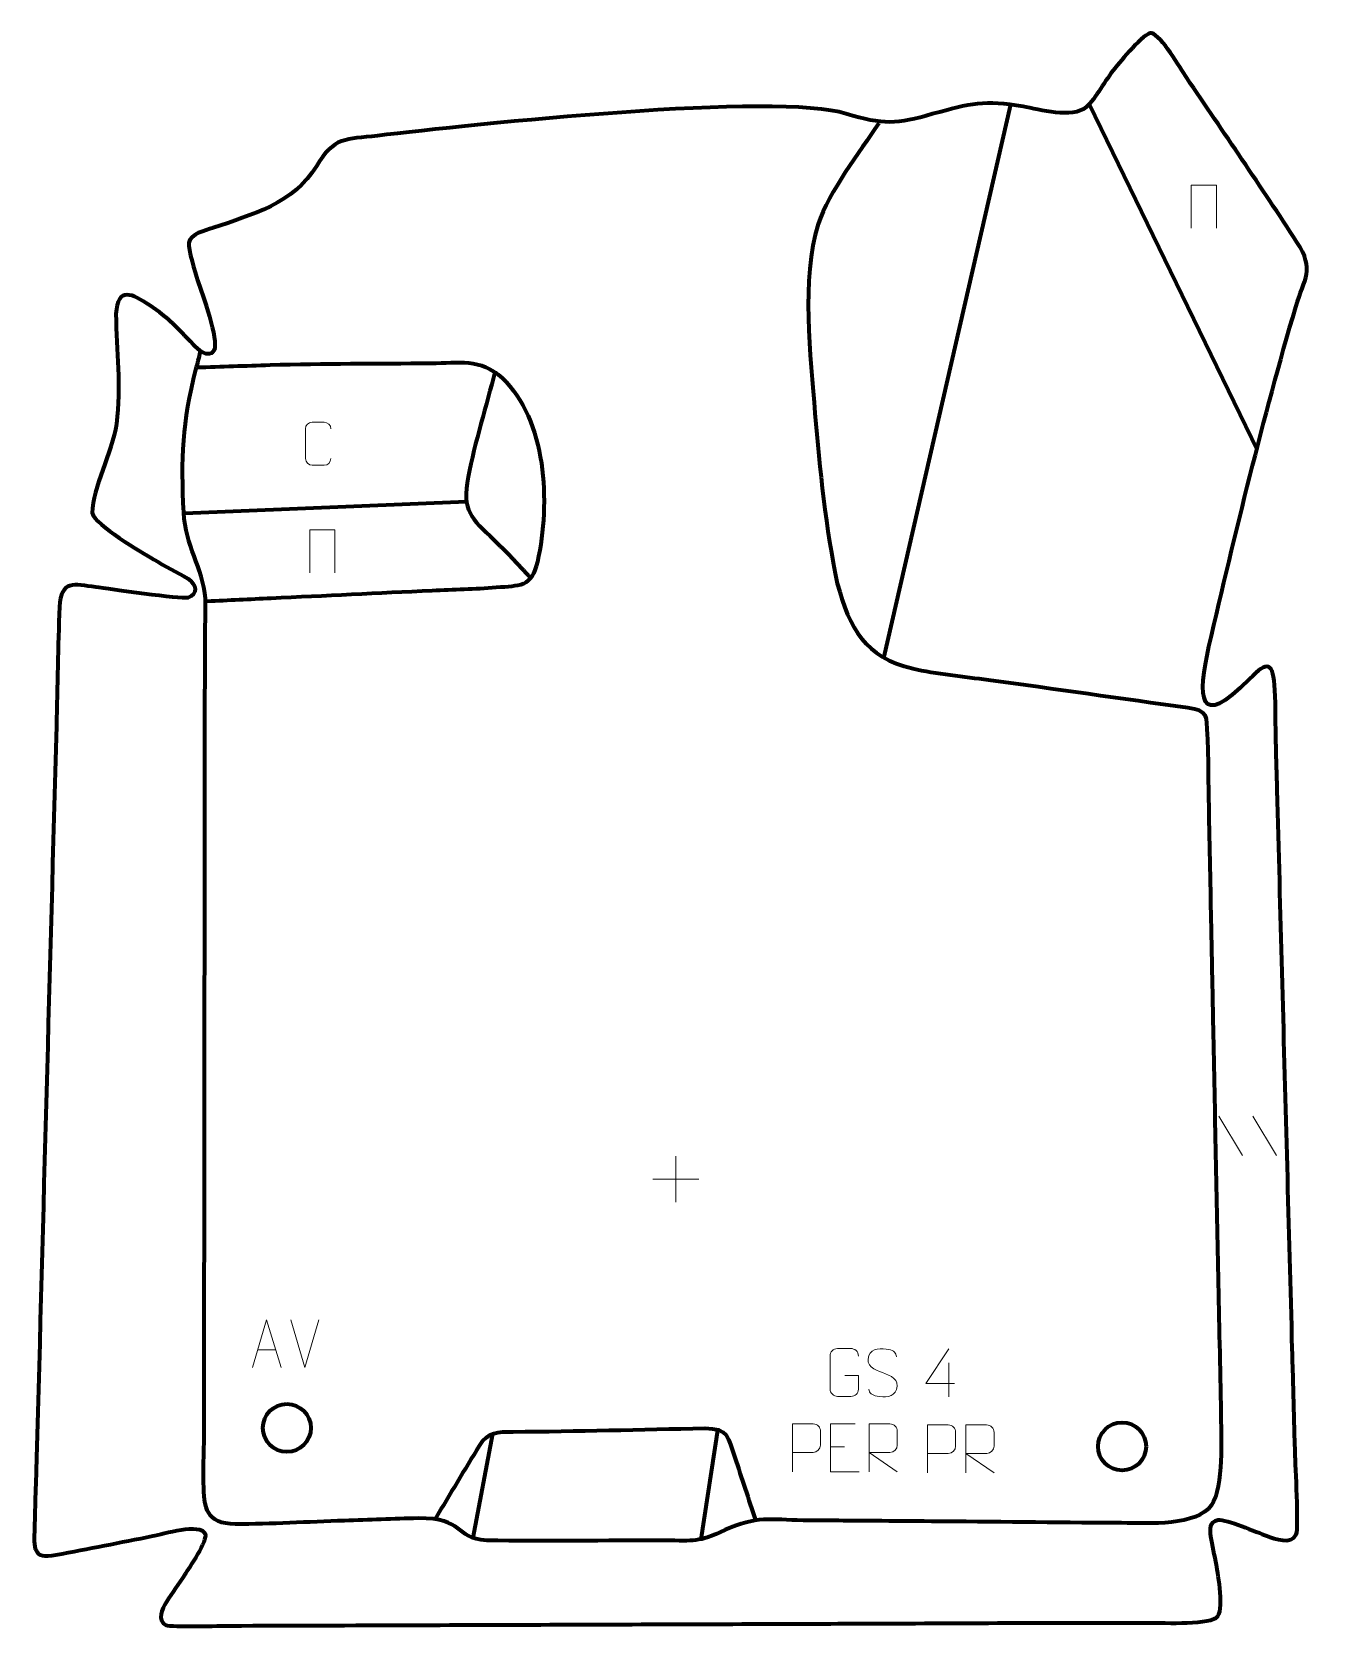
# Model space of a CAD drawing. Header units: millimetres. Extents: x 1240 to 1909, y 21 to 852.
import ezdxf

# ---------------------------------------------------------------- set-up
doc = ezdxf.new("R2010")
doc.units = ezdxf.units.MM
doc.header["$MEASUREMENT"] = 0
doc.layers.add('layer 2', color=7, linetype='Continuous')
doc.layers.add('layer 3', color=7, linetype='Continuous')

msp = doc.modelspace()

# ---------------------------------------------------------------- linework, layer by layer
at = {"layer": 'layer 2', "color": 142, "lineweight": 200}
for centre, major_axis, ratio in [((1372.9881, 125.2069), (0, 12.5036), 1), ((1808.0885, 115.5907), (12.5037, 0), 0.999992)]:
    msp.add_ellipse(centre, major_axis=major_axis, ratio=ratio, dxfattribs=at)
at = {"layer": 'layer 2', "color": 142, "lineweight": 158}
for points in [[(1749.9431, 814.7274), (1749.9431, 814.7274), (1683.7773, 526.2276), (1683.7773, 526.2276)], [(1790.9078, 814.7893), (1790.9078, 814.7893), (1878.4109, 634.6771), (1878.4109, 634.6771)], [(1466.5691, 607.7491), (1466.5691, 607.7491), (1319.8987, 601.6711), (1319.8987, 601.6711)], [(1597.5117, 125.0323), (1597.5117, 125.0323), (1588.6125, 67.0917), (1588.6125, 67.0917)], [(1480.0456, 122.1284), (1480.0456, 122.1284), (1469.8658, 67.8677), (1469.8658, 67.8677)]]:
    msp.add_open_spline(points, degree=3, dxfattribs=at)
for points, knots in [([(1681.3387, 804.8643), (1670.8678, 789.4729), (1655.7245, 769.723), (1649.7047, 752.2412), (1649.7047, 752.2412), (1640.8857, 724.0593), (1645.7259, 683.4014), (1648.0711, 653.8439), (1648.0711, 653.8439), (1650.5881, 624.8617), (1653.6826, 593.4559), (1659.754, 565.056), (1659.754, 565.056), (1666.2582, 541.4263), (1674.1315, 526.7131), (1699.0144, 520.8565), (1699.0144, 520.8565), (1711.1229, 518.0065), (1725.9379, 516.6533), (1738.4473, 514.9654), (1738.4473, 514.9654), (1773.1214, 510.2751), (1807.7523, 505.2718), (1842.4154, 500.4999), (1842.4154, 500.4999), (1852.8555, 499.0627), (1851.9699, 496.0881), (1852.472, 486.2464), (1852.472, 486.2464), (1853.0254, 475.401), (1852.9111, 463.8588), (1853.1291, 452.9143), (1853.1291, 452.9143), (1853.5531, 431.6256), (1853.977, 410.337), (1854.401, 389.0483), (1854.401, 389.0483), (1854.5148, 383.329), (1854.6288, 377.6096), (1854.7427, 371.8903), (1854.7427, 371.8903), (1854.9958, 359.1806), (1855.2488, 346.4711), (1855.502, 333.7614), (1855.502, 333.7614), (1856.3879, 289.2777), (1857.2737, 244.7939), (1858.1596, 200.3102), (1858.1596, 200.3102), (1858.6373, 176.3251), (1859.3051, 152.2126), (1859.6252, 128.2427), (1859.6252, 128.2427), (1859.7865, 117.4646), (1860.9661, 90.8065), (1853.192, 83.1192), (1853.192, 83.1192), (1842.9702, 73.6393), (1818.6555, 75.6663), (1805.1666, 75.7303), (1805.1666, 75.7303), (1773.0565, 75.8824), (1740.8774, 76.3071), (1708.7549, 76.5438), (1708.7549, 76.5438), (1698.8898, 76.6166), (1689.0248, 76.6893), (1679.1598, 76.7621), (1679.1598, 76.7621), (1666.7489, 76.8536), (1654.338, 76.945), (1641.9272, 77.0366), (1641.9272, 77.0366), (1625.1431, 77.4223), (1617.4305, 79.3796), (1601.3499, 72.0472), (1601.3499, 72.0472), (1586.4854, 65.2918), (1585.9299, 66.5287), (1569.6787, 66.5449), (1569.6787, 66.5449), (1538.8932, 66.5689), (1507.8635, 66.1223), (1477.1104, 66.612), (1477.1104, 66.612), (1459.5427, 67.6754), (1466.066, 78.528), (1441.3263, 78.1111), (1441.3263, 78.1111), (1428.6386, 77.8973), (1415.6905, 77.2473), (1402.9533, 76.885), (1402.9533, 76.885), (1384.1224, 76.307), (1364.9121, 74.9881), (1346.1155, 75.1344), (1346.1155, 75.1344), (1330.9107, 75.2529), (1329.8955, 83.3014), (1329.5881, 96.637), (1329.5881, 96.637), (1329.4104, 105.9368), (1329.8859, 115.5027), (1329.8964, 124.8941), (1329.8964, 124.8941), (1329.9035, 131.2462), (1329.911, 137.5983), (1329.9183, 143.9503), (1329.9183, 143.9503), (1330.0055, 219.8575), (1330.093, 295.7647), (1330.1803, 371.6718), (1330.1803, 371.6718), (1330.2234, 409.149), (1330.2665, 446.6262), (1330.3095, 484.1034), (1330.3095, 484.1034), (1330.3165, 490.1379), (1330.3234, 496.1724), (1330.3303, 502.2068), (1330.3303, 502.2068), (1330.3373, 508.2412), (1330.3442, 514.2758), (1330.3512, 520.3102), (1330.3512, 520.3102), (1330.3597, 532.6538), (1330.5642, 544.9585), (1330.613, 557.2803), (1330.613, 557.2803), (1328.9741, 573.7532), (1320.1833, 584.9456), (1319.288, 602.036), (1319.288, 602.036), (1317.8067, 630.3154), (1318.5697, 648.9596), (1325.6421, 676.5857), (1325.6421, 676.5857), (1326.4464, 679.7014), (1327.2396, 682.8156), (1328.0119, 685.9395)], [0, 0, 0, 0, 0.02777778, 0.02777778, 0.02777778, 0.02777778, 0.05555556, 0.05555556, 0.05555556, 0.05555556, 0.08333333, 0.08333333, 0.08333333, 0.08333333, 0.11111111, 0.11111111, 0.11111111, 0.11111111, 0.13888889, 0.13888889, 0.13888889, 0.13888889, 0.16666667, 0.16666667, 0.16666667, 0.16666667, 0.19444444, 0.19444444, 0.19444444, 0.19444444, 0.22222222, 0.22222222, 0.22222222, 0.22222222, 0.25, 0.25, 0.25, 0.25, 0.27777778, 0.27777778, 0.27777778, 0.27777778, 0.30555556, 0.30555556, 0.30555556, 0.30555556, 0.33333333, 0.33333333, 0.33333333, 0.33333333, 0.36111111, 0.36111111, 0.36111111, 0.36111111, 0.38888889, 0.38888889, 0.38888889, 0.38888889, 0.41666667, 0.41666667, 0.41666667, 0.41666667, 0.44444444, 0.44444444, 0.44444444, 0.44444444, 0.47222222, 0.47222222, 0.47222222, 0.47222222, 0.5, 0.5, 0.5, 0.5, 0.52777778, 0.52777778, 0.52777778, 0.52777778, 0.55555556, 0.55555556, 0.55555556, 0.55555556, 0.58333333, 0.58333333, 0.58333333, 0.58333333, 0.61111111, 0.61111111, 0.61111111, 0.61111111, 0.63888889, 0.63888889, 0.63888889, 0.63888889, 0.66666667, 0.66666667, 0.66666667, 0.66666667, 0.69444444, 0.69444444, 0.69444444, 0.69444444, 0.72222222, 0.72222222, 0.72222222, 0.72222222, 0.75, 0.75, 0.75, 0.75, 0.77777778, 0.77777778, 0.77777778, 0.77777778, 0.80555556, 0.80555556, 0.80555556, 0.80555556, 0.83333333, 0.83333333, 0.83333333, 0.83333333, 0.86111111, 0.86111111, 0.86111111, 0.86111111, 0.88888889, 0.88888889, 0.88888889, 0.88888889, 0.91666667, 0.91666667, 0.91666667, 0.91666667, 0.94444444, 0.94444444, 0.94444444, 0.94444444, 1, 1, 1, 1]), ([(1326.0537, 677.748), (1338.777, 678.1643), (1351.5004, 678.5806), (1364.2239, 678.9969), (1364.2239, 678.9969), (1392.3524, 679.8868), (1420.0869, 679.6197), (1448.1631, 679.9229), (1448.1631, 679.9229), (1462.5303, 680.0781), (1474.0083, 682.5929), (1485.0664, 672.2059), (1485.0664, 672.2059), (1508.1519, 650.5217), (1510.4711, 607.49), (1503.5255, 576.469), (1503.5255, 576.469), (1500.4844, 562.8861), (1494.2047, 564.0033), (1482.0488, 562.9823), (1482.0488, 562.9823), (1470.93, 562.0485), (1459.783, 561.8797), (1448.642, 561.3607), (1448.642, 561.3607), (1420.7032, 560.0265), (1392.7644, 558.6927), (1364.8256, 557.3589), (1364.8256, 557.3589), (1353.7134, 556.8283), (1342.6013, 556.2978), (1331.4892, 555.7672), (1331.4892, 555.7672), (1331.4892, 555.7672), (1330.5367, 555.7217), (1330.5367, 555.7217)], [0, 0, 0, 0, 0.1, 0.1, 0.1, 0.1, 0.2, 0.2, 0.2, 0.2, 0.3, 0.3, 0.3, 0.3, 0.4, 0.4, 0.4, 0.4, 0.5, 0.5, 0.5, 0.5, 0.6, 0.6, 0.6, 0.6, 0.7, 0.7, 0.7, 0.7, 0.8, 0.8, 0.8, 0.8, 1, 1, 1, 1]), ([(1481.4312, 675.8985), (1476.9559, 657.7061), (1470.9507, 638.919), (1467.4037, 620.6668), (1467.4037, 620.6668), (1463.9523, 602.9062), (1468.9848, 599.2715), (1481.0352, 587.6709), (1481.0352, 587.6709), (1483.8295, 584.9809), (1486.6052, 582.333), (1489.2991, 579.5386), (1489.2991, 579.5386), (1489.2991, 579.5386), (1489.7441, 579.067), (1489.7441, 579.067), (1489.7441, 579.067), (1493.2142, 575.337), (1496.6679, 571.592), (1500.1368, 567.8609)], [0, 0, 0, 0, 0.16666667, 0.16666667, 0.16666667, 0.16666667, 0.33333333, 0.33333333, 0.33333333, 0.33333333, 0.5, 0.5, 0.5, 0.5, 0.66666667, 0.66666667, 0.66666667, 0.66666667, 1, 1, 1, 1]), ([(1450.394, 77.9142), (1458.0617, 90.5498), (1465.6091, 103.429), (1473.4056, 115.96), (1473.4056, 115.96), (1478.0868, 123.484), (1482.6392, 123.1575), (1490.8465, 123.209), (1490.8465, 123.209), (1524.1623, 123.4403), (1557.4141, 124.4293), (1590.7158, 125.0248), (1590.7158, 125.0248), (1602.7825, 125.0257), (1602.9329, 120.3234), (1606.364, 109.8337), (1606.364, 109.8337), (1609.9241, 98.9499), (1613.4887, 88.0851), (1617.1054, 77.2195)], [0, 0, 0, 0, 0.16666667, 0.16666667, 0.16666667, 0.16666667, 0.33333333, 0.33333333, 0.33333333, 0.33333333, 0.5, 0.5, 0.5, 0.5, 0.66666667, 0.66666667, 0.66666667, 0.66666667, 1, 1, 1, 1])]:
    msp.add_open_spline(points, degree=3, knots=knots, dxfattribs=at)
at = {"layer": 'layer 3', "color": 242, "lineweight": 158}
msp.add_open_spline([(1388.3405, 782.5074), (1397.7656, 798.0903), (1403.3715, 796.4114), (1420.2608, 798.4134), (1420.2608, 798.4134), (1468.854, 804.1708), (1629.3774, 821.326), (1664.3879, 809.7705), (1664.3879, 809.7705), (1683.5985, 803.9064), (1690.7735, 804.3281), (1709.3903, 809.7467), (1709.3903, 809.7467), (1728.9881, 815.2279), (1736.6516, 816.9615), (1756.5191, 813.6049), (1756.5191, 813.6049), (1764.8717, 812.064), (1782.4585, 807.1205), (1789.3675, 813.2778), (1789.3675, 813.2778), (1794.4067, 817.7688), (1799.381, 827.5935), (1804.2909, 833.4637), (1804.2909, 833.4637), (1806.9607, 836.6555), (1819.7858, 852.4883), (1823.3514, 851.8782), (1823.3514, 851.8782), (1828.8567, 850.3303), (1838.1432, 833.9747), (1841.846, 828.4926), (1841.846, 828.4926), (1860.9867, 800.1468), (1880.573, 771.6532), (1899.2194, 743.0156), (1899.2194, 743.0156), (1908.6509, 728.1328), (1903.1111, 724.4511), (1898.5752, 709.2467), (1898.5752, 709.2467), (1881.4068, 650.9478), (1867.1954, 591.5191), (1853.3303, 532.3517), (1853.3303, 532.3517), (1847.7048, 506.3468), (1847.2045, 487.5946), (1874.4126, 515.3803), (1874.4126, 515.3803), (1884.0535, 525.2257), (1886.9079, 524.3539), (1887.7189, 509.6346), (1887.7189, 509.6346), (1888.2064, 500.7853), (1887.9972, 491.2624), (1888.2434, 482.267), (1888.2434, 482.267), (1888.5215, 472.1136), (1888.7977, 461.9602), (1889.0719, 451.8067), (1889.0719, 451.8067), (1889.9283, 420.0828), (1890.7847, 388.3588), (1891.6411, 356.6349), (1891.6411, 356.6349), (1893.3539, 293.1871), (1895.0668, 229.7392), (1896.7796, 166.2914), (1896.7796, 166.2914), (1897.1051, 154.2363), (1897.4305, 142.1812), (1897.7559, 130.1261), (1897.7559, 130.1261), (1897.9186, 124.0986), (1898.0814, 118.071), (1898.244, 112.0434), (1898.244, 112.0434), (1898.4372, 105.6686), (1900.2419, 73.2472), (1898.8745, 69.6543), (1898.8745, 69.6543), (1896.1305, 64.1449), (1887.8599, 67.4506), (1883.5433, 68.9618), (1883.5433, 68.9618), (1878.2064, 70.8534), (1862.6606, 77.7001), (1858.1003, 77.2801), (1858.1003, 77.2801), (1853.6642, 76.4374), (1853.8711, 72.4497), (1854.3988, 68.7231), (1854.3988, 68.7231), (1855.047, 64.146), (1856.4172, 58.6218), (1857.237, 53.871), (1857.237, 53.871), (1858.0698, 49.0456), (1861.7873, 29.3652), (1857.1457, 26.3215), (1857.1457, 26.3215), (1851.4291, 22.5729), (1827.5579, 23.7376), (1819.3922, 23.7454), (1819.3922, 23.7454), (1768.6703, 23.794), (1717.8684, 23.4306), (1667.1384, 23.2578), (1667.1384, 23.2578), (1648.0968, 23.193), (1629.0553, 23.1282), (1610.0136, 23.0633), (1610.0136, 23.0633), (1584.6248, 22.9768), (1559.236, 22.8904), (1533.8472, 22.804), (1533.8472, 22.804), (1527.4999, 22.7824), (1521.1528, 22.7608), (1514.8056, 22.7392), (1514.8056, 22.7392), (1489.4168, 22.6527), (1464.028, 22.5662), (1438.6392, 22.4798), (1438.6392, 22.4798), (1406.9031, 22.3717), (1375.1671, 22.2637), (1343.4311, 22.1556), (1343.4311, 22.1556), (1338.5328, 22.116), (1312.5956, 21.4453), (1310.1263, 22.428), (1310.1263, 22.428), (1304.9467, 24.9803), (1308.1321, 30.9287), (1310.2928, 34.6252), (1310.2928, 34.6252), (1312.9762, 39.2161), (1316.7865, 44.0775), (1319.7877, 48.7876), (1319.7877, 48.7876), (1322.06, 52.3193), (1331.8098, 66.447), (1330.4152, 70.0053), (1330.4152, 70.0053), (1328.0851, 75.9511), (1308.3709, 69.9901), (1303.1343, 68.9438), (1303.1343, 68.9438), (1286.3205, 65.5872), (1269.4995, 62.2653), (1252.6643, 59.0174), (1252.6643, 59.0174), (1240.1642, 56.6058), (1241.3357, 62.8068), (1241.5109, 72.8895), (1241.5109, 72.8895), (1241.7223, 85.0725), (1242.2679, 97.4879), (1242.5982, 109.7078), (1242.5982, 109.7078), (1246.0331, 236.7764), (1249.4667, 363.8451), (1252.9012, 490.9137), (1252.9012, 490.9137), (1253.4557, 511.5178), (1253.7132, 532.3589), (1254.5109, 552.9235), (1254.5109, 552.9235), (1255.377, 567.083), (1261.987, 564.7844), (1273.4332, 563.2415), (1273.4332, 563.2415), (1280.3344, 562.3051), (1317.7777, 556.8058), (1321.3621, 557.6757), (1321.3621, 557.6757), (1327.122, 559.5811), (1325.6731, 564.8733), (1321.4419, 567.6599), (1321.4419, 567.6599), (1315.7643, 571.1963), (1309.5193, 574.1687), (1303.6461, 577.6221), (1303.6461, 577.6221), (1297.144, 581.4596), (1273.3157, 595.4829), (1271.4868, 601.9024), (1271.4868, 601.9024), (1271.815, 615.1776), (1281.9195, 633.0497), (1284.1583, 648.2082), (1284.1583, 648.2082), (1286.8164, 668.457), (1284.1607, 685.7403), (1283.9589, 705.6416), (1283.9589, 705.6416), (1284.6219, 719.9619), (1292.661, 716.0689), (1301.3939, 710.1421), (1301.3939, 710.1421), (1311.5553, 703.2458), (1315.9582, 698.3998), (1324.2229, 689.6345), (1324.2229, 689.6345), (1326.4405, 687.2826), (1332.2062, 681.9084), (1334.9889, 686.4577), (1334.9889, 686.4577), (1337.8388, 692.3729), (1328.7018, 715.7822), (1326.485, 723.1996), (1326.485, 723.1996), (1325.4304, 726.7287), (1321.3789, 739.4899), (1321.8643, 742.5205), (1321.8643, 742.5205), (1322.651, 747.4329), (1330.4676, 748.9836), (1334.625, 750.3971), (1334.625, 750.3971), (1354.4591, 757.1406), (1376.959, 763.2949), (1388.3405, 782.5074)], degree=3, knots=[0, 0, 0, 0, 0.01754386, 0.01754386, 0.01754386, 0.01754386, 0.03508772, 0.03508772, 0.03508772, 0.03508772, 0.05263158, 0.05263158, 0.05263158, 0.05263158, 0.07017544, 0.07017544, 0.07017544, 0.07017544, 0.0877193, 0.0877193, 0.0877193, 0.0877193, 0.10526316, 0.10526316, 0.10526316, 0.10526316, 0.12280702, 0.12280702, 0.12280702, 0.12280702, 0.14035088, 0.14035088, 0.14035088, 0.14035088, 0.15789474, 0.15789474, 0.15789474, 0.15789474, 0.1754386, 0.1754386, 0.1754386, 0.1754386, 0.19298246, 0.19298246, 0.19298246, 0.19298246, 0.21052632, 0.21052632, 0.21052632, 0.21052632, 0.22807018, 0.22807018, 0.22807018, 0.22807018, 0.24561404, 0.24561404, 0.24561404, 0.24561404, 0.26315789, 0.26315789, 0.26315789, 0.26315789, 0.28070175, 0.28070175, 0.28070175, 0.28070175, 0.29824561, 0.29824561, 0.29824561, 0.29824561, 0.31578947, 0.31578947, 0.31578947, 0.31578947, 0.33333333, 0.33333333, 0.33333333, 0.33333333, 0.35087719, 0.35087719, 0.35087719, 0.35087719, 0.36842105, 0.36842105, 0.36842105, 0.36842105, 0.38596491, 0.38596491, 0.38596491, 0.38596491, 0.40350877, 0.40350877, 0.40350877, 0.40350877, 0.42105263, 0.42105263, 0.42105263, 0.42105263, 0.43859649, 0.43859649, 0.43859649, 0.43859649, 0.45614035, 0.45614035, 0.45614035, 0.45614035, 0.47368421, 0.47368421, 0.47368421, 0.47368421, 0.49122807, 0.49122807, 0.49122807, 0.49122807, 0.50877193, 0.50877193, 0.50877193, 0.50877193, 0.52631579, 0.52631579, 0.52631579, 0.52631579, 0.54385965, 0.54385965, 0.54385965, 0.54385965, 0.56140351, 0.56140351, 0.56140351, 0.56140351, 0.57894737, 0.57894737, 0.57894737, 0.57894737, 0.59649123, 0.59649123, 0.59649123, 0.59649123, 0.61403509, 0.61403509, 0.61403509, 0.61403509, 0.63157895, 0.63157895, 0.63157895, 0.63157895, 0.64912281, 0.64912281, 0.64912281, 0.64912281, 0.66666667, 0.66666667, 0.66666667, 0.66666667, 0.68421053, 0.68421053, 0.68421053, 0.68421053, 0.70175439, 0.70175439, 0.70175439, 0.70175439, 0.71929825, 0.71929825, 0.71929825, 0.71929825, 0.73684211, 0.73684211, 0.73684211, 0.73684211, 0.75438596, 0.75438596, 0.75438596, 0.75438596, 0.77192982, 0.77192982, 0.77192982, 0.77192982, 0.78947368, 0.78947368, 0.78947368, 0.78947368, 0.80701754, 0.80701754, 0.80701754, 0.80701754, 0.8245614, 0.8245614, 0.8245614, 0.8245614, 0.84210526, 0.84210526, 0.84210526, 0.84210526, 0.85964912, 0.85964912, 0.85964912, 0.85964912, 0.87719298, 0.87719298, 0.87719298, 0.87719298, 0.89473684, 0.89473684, 0.89473684, 0.89473684, 0.9122807, 0.9122807, 0.9122807, 0.9122807, 0.92982456, 0.92982456, 0.92982456, 0.92982456, 0.94736842, 0.94736842, 0.94736842, 0.94736842, 0.96491228, 0.96491228, 0.96491228, 0.96491228, 1, 1, 1, 1], dxfattribs=at)
at = {"layer": 'layer 3', "color": 250, "lineweight": 9}
for points, knots in [([(1844.0821, 750.2223), (1844.0821, 750.2223), (1844.0821, 772.5726), (1844.0821, 772.5726), (1844.0821, 772.5726), (1844.0821, 772.5726), (1857.2004, 772.5726), (1857.2004, 772.5726), (1857.2004, 772.5726), (1857.2004, 772.5726), (1857.2004, 750.2223), (1857.2004, 750.2223)], [0, 0, 0, 0, 0.25, 0.25, 0.25, 0.25, 0.5, 0.5, 0.5, 0.5, 1, 1, 1, 1]), ([(1395.9604, 630.2003), (1395.8352, 628.1193), (1394.333, 626.7941), (1392.4093, 626.7844), (1392.4093, 626.7844), (1390.3207, 626.7847), (1388.2321, 626.7847), (1386.1438, 626.7844), (1386.1438, 626.7844), (1384.4196, 626.69), (1382.6532, 628.3779), (1382.6632, 630.1847), (1382.6632, 630.1847), (1382.6636, 635.3529), (1382.6636, 640.5206), (1382.6632, 645.688), (1382.6632, 645.688), (1382.667, 647.6031), (1384.2315, 649.143), (1386.1594, 649.1309), (1386.1594, 649.1309), (1388.2424, 649.1309), (1390.3259, 649.1309), (1392.4093, 649.1309), (1392.4093, 649.1309), (1394.1528, 649.1627), (1395.9365, 647.8268), (1395.9604, 645.6434)], [0, 0, 0, 0, 0.125, 0.125, 0.125, 0.125, 0.25, 0.25, 0.25, 0.25, 0.375, 0.375, 0.375, 0.375, 0.5, 0.5, 0.5, 0.5, 0.625, 0.625, 0.625, 0.625, 0.75, 0.75, 0.75, 0.75, 1, 1, 1, 1]), ([(1384.8693, 570.6892), (1384.8693, 570.6892), (1384.8693, 593.0395), (1384.8693, 593.0395), (1384.8693, 593.0395), (1384.8693, 593.0395), (1397.9876, 593.0395), (1397.9876, 593.0395), (1397.9876, 593.0395), (1397.9876, 593.0395), (1397.9876, 570.6892), (1397.9876, 570.6892)], [0, 0, 0, 0, 0.25, 0.25, 0.25, 0.25, 0.5, 0.5, 0.5, 0.5, 1, 1, 1, 1]), ([(1355.0309, 156.6447), (1355.0309, 156.6447), (1362.4019, 181.5982), (1362.4019, 181.5982), (1362.4019, 181.5982), (1362.4019, 181.5982), (1369.9718, 156.6447), (1369.9718, 156.6447)], [0, 0, 0, 0, 0.33333333, 0.33333333, 0.33333333, 0.33333333, 1, 1, 1, 1]), ([(1663.6183, 152.5986), (1663.6183, 152.5986), (1670.7864, 152.5986), (1670.7864, 152.5986), (1670.7864, 152.5986), (1670.7864, 152.5986), (1670.7864, 145.4305), (1670.7864, 145.4305), (1670.7864, 145.4305), (1670.6467, 143.1071), (1668.9695, 141.6275), (1666.8217, 141.6167), (1666.8217, 141.6167), (1664.4899, 141.6171), (1662.1579, 141.6171), (1659.8264, 141.6167), (1659.8264, 141.6167), (1657.9015, 141.5113), (1655.9293, 143.3958), (1655.9405, 145.4131), (1655.9405, 145.4131), (1655.9409, 151.1832), (1655.9409, 156.9529), (1655.9405, 162.7222), (1655.9405, 162.7222), (1655.9447, 164.8603), (1657.6915, 166.5795), (1659.8438, 166.5661), (1659.8438, 166.5661), (1662.1695, 166.5661), (1664.4956, 166.5661), (1666.8217, 166.5661), (1666.8217, 166.5661), (1668.7684, 166.6015), (1670.7598, 165.11), (1670.7864, 162.6723)], [0, 0, 0, 0, 0.1, 0.1, 0.1, 0.1, 0.2, 0.2, 0.2, 0.2, 0.3, 0.3, 0.3, 0.3, 0.4, 0.4, 0.4, 0.4, 0.5, 0.5, 0.5, 0.5, 0.6, 0.6, 0.6, 0.6, 0.7, 0.7, 0.7, 0.7, 0.8, 0.8, 0.8, 0.8, 1, 1, 1, 1]), ([(1683.3634, 154.0897), (1679.1151, 155.5601), (1674.207, 157.3559), (1676.2121, 162.8762), (1676.2121, 162.8762), (1677.7156, 167.0161), (1682.9292, 166.6276), (1686.5328, 166.0265), (1686.5328, 166.0265), (1689.3934, 165.5493), (1690.2581, 164.3361), (1690.5687, 162.252)], [0, 0, 0, 0, 0.25, 0.25, 0.25, 0.25, 0.5, 0.5, 0.5, 0.5, 1, 1, 1, 1]), ([(1720.7688, 148.3324), (1720.7688, 148.3324), (1705.9471, 148.3324), (1705.9471, 148.3324), (1705.9471, 148.3324), (1705.9471, 148.3324), (1717.8247, 166.4029), (1717.8247, 166.4029)], [0, 0, 0, 0, 0.33333333, 0.33333333, 0.33333333, 0.33333333, 1, 1, 1, 1]), ([(1683.3634, 154.0896), (1687.382, 152.4429), (1692.4115, 150.5546), (1690.5775, 145.1943), (1690.5775, 145.1943), (1689.1177, 140.9279), (1684.2069, 141.1846), (1680.4808, 141.7393), (1680.4808, 141.7393), (1677.7308, 142.1491), (1676.5099, 143.3626), (1676.1319, 145.4748)], [0, 0, 0, 0, 0.25, 0.25, 0.25, 0.25, 0.5, 0.5, 0.5, 0.5, 1, 1, 1, 1]), ([(1636.3408, 102.3243), (1636.3408, 102.3243), (1636.3408, 127.2779), (1636.3408, 127.2779), (1636.3408, 127.2779), (1639.9358, 127.2779), (1643.5311, 127.2779), (1647.1265, 127.2779), (1647.1265, 127.2779), (1649.4517, 127.24), (1651.0091, 125.7499), (1651.0049, 123.3838), (1651.0049, 123.3838), (1651.0045, 121.3481), (1651.0045, 118.2888), (1651.0049, 116.2528), (1651.0049, 116.2528), (1650.9984, 114.3774), (1649.1862, 112.4355), (1647.1766, 112.4164), (1647.1766, 112.4164), (1647.1766, 112.4164), (1636.3408, 112.4164), (1636.3408, 112.4164)], [0, 0, 0, 0, 0.14285714, 0.14285714, 0.14285714, 0.14285714, 0.28571429, 0.28571429, 0.28571429, 0.28571429, 0.42857143, 0.42857143, 0.42857143, 0.42857143, 0.57142857, 0.57142857, 0.57142857, 0.57142857, 0.71428571, 0.71428571, 0.71428571, 0.71428571, 1, 1, 1, 1]), ([(1669.1139, 127.2779), (1669.1139, 127.2779), (1656.24, 127.2779), (1656.24, 127.2779), (1656.24, 127.2779), (1656.24, 127.2779), (1656.24, 102.3243), (1656.24, 102.3243), (1656.24, 102.3243), (1656.24, 102.3243), (1671.1058, 102.3243), (1671.1058, 102.3243)], [0, 0, 0, 0, 0.25, 0.25, 0.25, 0.25, 0.5, 0.5, 0.5, 0.5, 1, 1, 1, 1]), ([(1676.3409, 102.3244), (1676.3409, 102.3244), (1676.3409, 127.2779), (1676.3409, 127.2779), (1676.3409, 127.2779), (1679.9357, 127.2779), (1683.5312, 127.2779), (1687.1264, 127.2779), (1687.1264, 127.2779), (1689.4517, 127.2402), (1691.009, 125.7502), (1691.0049, 123.3838), (1691.0049, 123.3838), (1691.0045, 121.3483), (1691.0045, 118.2889), (1691.0049, 116.2529), (1691.0049, 116.2529), (1690.9984, 114.3774), (1689.1861, 112.4356), (1687.1766, 112.4165), (1687.1766, 112.4165), (1687.1766, 112.4165), (1676.3409, 112.4165), (1676.3409, 112.4165), (1676.3409, 112.4165), (1676.3409, 112.4165), (1690.9956, 102.3244), (1690.9956, 102.3244)], [0, 0, 0, 0, 0.125, 0.125, 0.125, 0.125, 0.25, 0.25, 0.25, 0.25, 0.375, 0.375, 0.375, 0.375, 0.5, 0.5, 0.5, 0.5, 0.625, 0.625, 0.625, 0.625, 0.75, 0.75, 0.75, 0.75, 1, 1, 1, 1]), ([(1706.72, 101.7951), (1706.72, 101.7951), (1706.72, 126.7487), (1706.72, 126.7487), (1706.72, 126.7487), (1710.315, 126.7487), (1713.9103, 126.7487), (1717.5057, 126.7487), (1717.5057, 126.7487), (1719.8309, 126.7108), (1721.3883, 125.2207), (1721.3841, 122.8546), (1721.3841, 122.8546), (1721.3837, 120.8189), (1721.3837, 117.7596), (1721.3841, 115.7236), (1721.3841, 115.7236), (1721.3776, 113.8482), (1719.5654, 111.9063), (1717.5558, 111.8872), (1717.5558, 111.8872), (1717.5558, 111.8872), (1706.72, 111.8872), (1706.72, 111.8872)], [0, 0, 0, 0, 0.14285714, 0.14285714, 0.14285714, 0.14285714, 0.28571429, 0.28571429, 0.28571429, 0.28571429, 0.42857143, 0.42857143, 0.42857143, 0.42857143, 0.57142857, 0.57142857, 0.57142857, 0.57142857, 0.71428571, 0.71428571, 0.71428571, 0.71428571, 1, 1, 1, 1]), ([(1726.72, 101.7952), (1726.72, 101.7952), (1726.72, 126.7487), (1726.72, 126.7487), (1726.72, 126.7487), (1730.3148, 126.7487), (1733.9103, 126.7487), (1737.5055, 126.7487), (1737.5055, 126.7487), (1739.8308, 126.711), (1741.3881, 125.221), (1741.384, 122.8546), (1741.384, 122.8546), (1741.3836, 120.8191), (1741.3836, 117.7597), (1741.384, 115.7237), (1741.384, 115.7237), (1741.3775, 113.8482), (1739.5652, 111.9064), (1737.5557, 111.8873), (1737.5557, 111.8873), (1737.5557, 111.8873), (1726.72, 111.8873), (1726.72, 111.8873), (1726.72, 111.8873), (1726.72, 111.8873), (1741.3747, 101.7952), (1741.3747, 101.7952)], [0, 0, 0, 0, 0.125, 0.125, 0.125, 0.125, 0.25, 0.25, 0.25, 0.25, 0.375, 0.375, 0.375, 0.375, 0.5, 0.5, 0.5, 0.5, 0.625, 0.625, 0.625, 0.625, 0.75, 0.75, 0.75, 0.75, 1, 1, 1, 1])]:
    msp.add_open_spline(points, degree=3, knots=knots, dxfattribs=at)
for points in [[(1858.4519, 287.601), (1858.4519, 287.601), (1870.8162, 267.0567), (1870.8162, 267.0567)], [(1876.1818, 287.601), (1876.1818, 287.601), (1888.5461, 267.0567), (1888.5461, 267.0567)], [(1575.5799, 266.8283), (1575.5799, 266.8283), (1575.5799, 242.8504), (1575.5799, 242.8504)], [(1563.591, 254.8393), (1563.591, 254.8393), (1587.5689, 254.8393), (1587.5689, 254.8393)], [(1382.3904, 156.6374), (1382.3904, 156.6374), (1375.0686, 181.591), (1375.0686, 181.591)], [(1389.7123, 181.591), (1389.7123, 181.591), (1382.3905, 156.6374), (1382.3905, 156.6374)], [(1357.7535, 165.8941), (1357.7535, 165.8941), (1367.2492, 165.8941), (1367.2492, 165.8941)], [(1717.8247, 159.0935), (1717.8247, 159.0935), (1717.8247, 141.4288), (1717.8247, 141.4288)], [(1656.24, 115.3982), (1656.24, 115.3982), (1663.4081, 115.3982), (1663.4081, 115.3982)]]:
    msp.add_open_spline(points, degree=3, dxfattribs=at)

doc.saveas('drawing.dxf')
